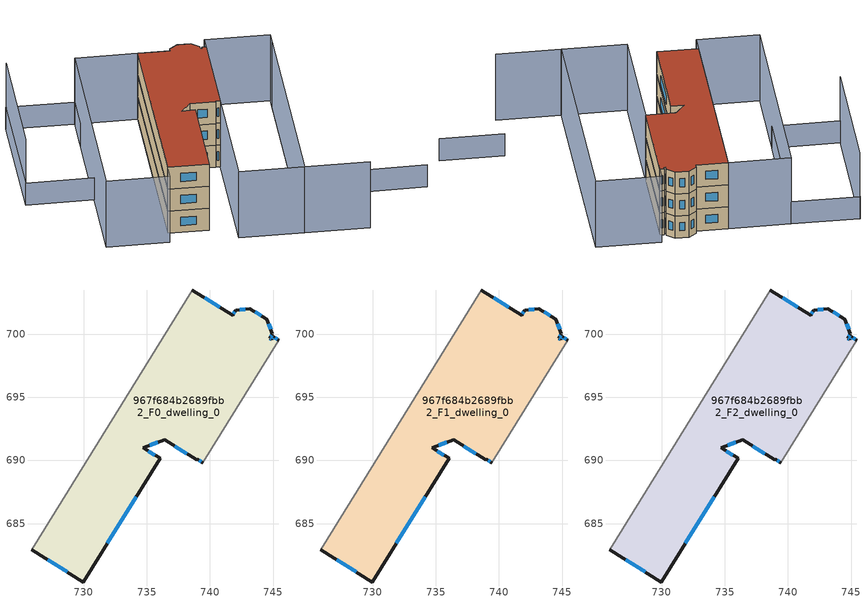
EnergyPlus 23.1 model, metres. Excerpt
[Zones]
967f684b2689fbb2_F0_dwelling_0
 floor ground (EU_floor_Construction): 744.51,701.19 744.95,700.04 744.74,699.7 744.9,699.59 745.03,699.8 745.46,699.53 739.45,689.81 738.99,690.09 738.97,690.04 736.4,691.64 734.71,691 736.06,690.17 729.97,680.37 725.87,682.92 738.6,703.5 741.79,701.52 742.03,701.91 743.16,702.03 z0
 wall outside (EU_wall_Construction): 725.87,682.92 729.97,680.37 736.06,690.17 734.71,691 736.4,691.64 738.97,690.04 738.99,690.09 739.45,689.81 / 745.46,699.53 745.03,699.8 744.9,699.59 744.74,699.7 744.95,700.04 744.51,701.19 743.16,702.03 742.03,701.91 741.79,701.52 738.6,703.5 z0:3
 wall adiabatic (EU_wall_Construction): 738.6,703.5 725.87,682.92 / 739.45,689.81 745.46,699.53 z0:3
 window (EU_Window_Construction): 731.87,683.42 734.16,687.11 / 727.15,682.12 728.7,681.16 / 740.8,702.14 739.6,702.89 / 741.95,701.79 741.86,701.64 / 742.8,701.99 742.38,701.94 / 744.08,701.45 743.58,701.76 / 744.81,700.4 744.64,700.83 / 744.8,699.8 744.88,699.93 / 744.85,699.63 744.79,699.66 / 744.99,699.74 744.94,699.66 / 745.33,699.62 745.16,699.72 / 739.14,690 739.31,689.9 / 737.2,691.14 738.17,690.54 / 735.24,691.2 735.88,691.44 / 735.64,690.43 735.13,690.74 z0.93:2.07
967f684b2689fbb2_F1_dwelling_0
 floor to 967f684b2689fbb2_F0_dwelling_0 (EU_floor_Construction): 744.5,701.19 744.95,700.04 744.74,699.7 744.9,699.59 745.03,699.8 745.46,699.53 739.45,689.81 738.99,690.09 738.97,690.04 736.4,691.64 734.71,691 736.06,690.17 729.97,680.37 725.87,682.92 738.6,703.5 741.79,701.52 742.03,701.91 743.16,702.03 z3
 wall outside (EU_wall_Construction): 725.87,682.92 729.97,680.37 736.06,690.17 734.71,691 736.4,691.64 738.97,690.04 738.99,690.09 739.45,689.81 / 745.46,699.53 745.03,699.8 744.9,699.59 744.74,699.7 744.95,700.04 744.51,701.19 743.16,702.03 742.03,701.91 741.79,701.52 738.6,703.5 z3:6
 wall adiabatic (EU_wall_Construction): 738.6,703.5 725.87,682.92 / 739.45,689.81 745.46,699.53 z3:6
 window (EU_Window_Construction): 731.87,683.42 734.16,687.11 / 727.15,682.12 728.7,681.16 / 740.8,702.14 739.6,702.89 / 741.95,701.79 741.86,701.64 / 742.8,701.99 742.38,701.94 / 744.08,701.45 743.58,701.76 / 744.81,700.4 744.64,700.83 / 744.8,699.8 744.88,699.93 / 744.85,699.63 744.79,699.66 / 744.99,699.74 744.94,699.66 / 745.33,699.62 745.16,699.72 / 739.14,690 739.31,689.9 / 737.2,691.14 738.17,690.54 / 735.24,691.2 735.88,691.44 / 735.64,690.43 735.13,690.74 z3.93:5.07
967f684b2689fbb2_F2_dwelling_0
 floor to 967f684b2689fbb2_F1_dwelling_0 (EU_floor_Construction): 744.5,701.19 744.95,700.04 744.74,699.7 744.9,699.59 745.03,699.8 745.46,699.53 739.45,689.81 738.99,690.09 738.97,690.04 736.4,691.64 734.71,691 736.06,690.17 729.97,680.37 725.87,682.92 738.6,703.5 741.79,701.52 742.03,701.91 743.16,702.03 z6
 wall outside (EU_wall_Construction): 725.87,682.92 729.97,680.37 736.06,690.17 734.71,691 736.4,691.64 738.97,690.04 738.99,690.09 739.45,689.81 / 745.46,699.53 745.03,699.8 744.9,699.59 744.74,699.7 744.95,700.04 744.51,701.19 743.16,702.03 742.03,701.91 741.79,701.52 738.6,703.5 z6:9
 wall adiabatic (EU_wall_Construction): 738.6,703.5 725.87,682.92 / 739.45,689.81 745.46,699.53 z6:9
 window (EU_Window_Construction): 731.87,683.42 734.16,687.11 / 727.15,682.12 728.7,681.16 / 740.8,702.14 739.6,702.89 / 741.95,701.79 741.86,701.64 / 742.8,701.99 742.38,701.94 / 744.08,701.45 743.58,701.76 / 744.81,700.4 744.64,700.83 / 744.8,699.8 744.88,699.93 / 744.85,699.63 744.79,699.66 / 744.99,699.74 744.94,699.66 / 745.33,699.62 745.16,699.72 / 739.14,690 739.31,689.9 / 737.2,691.14 738.17,690.54 / 735.24,691.2 735.88,691.44 / 735.64,690.43 735.13,690.74 z6.93:8.07
 roof outside (EU_roof_Construction): 739.45,689.81 745.46,699.53 745.03,699.8 744.9,699.59 744.74,699.7 744.95,700.04 744.51,701.19 743.16,702.03 742.03,701.91 741.79,701.52 738.6,703.5 725.87,682.92 729.97,680.37 736.06,690.17 734.71,691 736.4,691.64 738.97,690.04 738.99,690.09 z9
shading: 754.95,671.41 748.47,675.41 / 732.38,707.39 723.93,693.73 / 723.93,693.73 717.19,697.89 / 717.19,697.89 725.64,711.56 / 725.64,711.56 732.38,707.39 z0:3; 725.65,711.57 717.16,697.84 / 744.48,668.97 738,672.98 / 738,672.98 751.94,695.51 / 752.74,696.82 738.01,672.99 / 738.01,672.99 731.53,677 / 731.53,677 746.26,700.82 / 746.26,700.82 752.74,696.82 / 738.61,703.52 724.88,681.31 / 724.88,681.31 718.64,685.17 / 718.64,685.17 732.37,707.38 / 732.37,707.38 738.61,703.52 z0:9
[Building]
EU S2 Campaign: North Axis=0; Terrain=City; Solar Distribution=FullExterior
[Site:Location]
Montreal-Trudeau.Intl.AP: Latitude=45.4667; Longitude=-73.75; Time Zone=-5; Elevation=36
[SizingPeriod:WeatherFileDays]
AnnualSizingPeriod: Begin Month=1; Begin Day of Month=1; End Month=12; End Day of Month=31; Day of Week for Start Day=Monday; Use Weather File Daylight Saving Period=No; Use Weather File Rain and Snow Indicators=No
[MATERIAL]
EU_InternalMass_Material: Roughness=MediumRough; Thickness=0.1; Conductivity=1; Density=1800; Specific Heat=900; Thermal Absorptance=0.9; Solar Absorptance=0.7; Visible Absorptance=0.7
[MATERIAL:NOMASS] Roughness=MediumRough; Thermal Absorptance=0.9; Solar Absorptance=0.7; Visible Absorptance=0.7
Name | Thermal Resistance
EU_wall_NoMass; EU_floor_NoMass | 1.36485
EU_roof_NoMass | 2.55992
[WINDOWMATERIAL:SIMPLEGLAZINGSYSTEM]
EU_Window_SimpleGlazing: UFactor=3.92339; Solar Heat Gain Coefficient=0.8; Visible Transmittance=0.8
[CONSTRUCTION]
EU_wall_Construction: EU_wall_NoMass
EU_roof_Construction: EU_roof_NoMass
EU_floor_Construction: EU_floor_NoMass
EU_Window_Construction: EU_Window_SimpleGlazing
EU_InternalMass_Construction: EU_InternalMass_Material
[ZONE] Type=1; Multiplier=1; Ceiling Height=autocalculate; Floor Area=autocalculate; Part of Total Floor Area=Yes
Name | Volume
967f684b2689fbb2_F0_dwelling_0 | 461.235
967f684b2689fbb2_F1_dwelling_0; 967f684b2689fbb2_F2_dwelling_0 | 461.233
[INTERNALMASS] Construction=EU_InternalMass_Construction; Surface Area=153.745
Name | Zone or ZoneList
967f684b2689fbb2_F0_dwelling_0_EU_InternalMass | 967f684b2689fbb2_F0_dwelling_0
967f684b2689fbb2_F1_dwelling_0_EU_InternalMass | 967f684b2689fbb2_F1_dwelling_0
967f684b2689fbb2_F2_dwelling_0_EU_InternalMass | 967f684b2689fbb2_F2_dwelling_0
[OTHEREQUIPMENT] Fuel Type=Electricity; Design Level Calculation Method=Watts/Area; Power per Zone Floor Area=1; Fraction Latent=0; Fraction Radiant=0; Fraction Lost=0; Carbon Dioxide Generation Rate=0; EndUse Subcategory=EU_Step8_InternalGains
Name | Zone or ZoneList or Space or SpaceList | Schedule
EU_Step8_InternalGain_967f684b2689fbb2_F0_dwelling_0_f000 | 967f684b2689fbb2_F0_dwelling_0 | EU_Step8_GainSchedule_967f684b2689fbb2_F0_dwelling_0_f000
EU_Step8_InternalGain_967f684b2689fbb2_F1_dwelling_0_f000 | 967f684b2689fbb2_F1_dwelling_0 | EU_Step8_GainSchedule_967f684b2689fbb2_F1_dwelling_0_f000
EU_Step8_InternalGain_967f684b2689fbb2_F2_dwelling_0_f000 | 967f684b2689fbb2_F2_dwelling_0 | EU_Step8_GainSchedule_967f684b2689fbb2_F2_dwelling_0_f000
[ZONEVENTILATION:DESIGNFLOWRATE] Schedule=EU_AlwaysOn; Design Flow Rate Calculation Method=AirChanges/Hour; Air Changes per Hour=0.860309; Ventilation Type=Natural; Fan Pressure Rise=0; Fan Total Efficiency=1; Constant Term Coefficient=1; Temperature Term Coefficient=0; Velocity Term Coefficient=0; Velocity Squared Term Coefficient=0; Minimum Indoor Temperature=-100; Maximum Indoor Temperature=100; Delta Temperature=-100; Minimum Outdoor Temperature=-100; Maximum Outdoor Temperature=100; Maximum Wind Speed=40
Name | Zone or ZoneList or Space or SpaceList
EU_ConstantAir_967f684b2689fbb2_F0_dwelling_0 | 967f684b2689fbb2_F0_dwelling_0
EU_ConstantAir_967f684b2689fbb2_F1_dwelling_0 | 967f684b2689fbb2_F1_dwelling_0
EU_ConstantAir_967f684b2689fbb2_F2_dwelling_0 | 967f684b2689fbb2_F2_dwelling_0
[HVACTEMPLATE:THERMOSTAT] Constant Heating Setpoint=20; Constant Cooling Setpoint=50
EU_HeatOnly_967f684b2689fbb2_F0_dwelling_0; EU_HeatOnly_967f684b2689fbb2_F1_dwelling_0; EU_HeatOnly_967f684b2689fbb2_F2_dwelling_0
[HVACTEMPLATE:ZONE:IDEALLOADSAIRSYSTEM] System Availability Schedule=EU_AlwaysOn; Maximum Heating Supply Air Temperature=50; Minimum Cooling Supply Air Temperature=13; Maximum Heating Supply Air Humidity Ratio=0.0156; Minimum Cooling Supply Air Humidity Ratio=0.0077; Heating Limit=NoLimit; Cooling Limit=NoLimit; Heating Availability Schedule=EU_AlwaysOn; Cooling Availability Schedule=EU_CoolingOff; Dehumidification Control Type=ConstantSensibleHeatRatio; Cooling Sensible Heat Ratio=0.7; Dehumidification Setpoint=60; Humidification Control Type=None; Humidification Setpoint=30; Outdoor Air Method=None; Outdoor Air Flow Rate per Person=0.00944; Outdoor Air Flow Rate per Zone Floor Area=0; Outdoor Air Flow Rate per Zone=0; Demand Controlled Ventilation Type=None; Outdoor Air Economizer Type=NoEconomizer; Heat Recovery Type=None; Sensible Heat Recovery Effectiveness=0.7; Latent Heat Recovery Effectiveness=0.65
Name | Template Thermostat
967f684b2689fbb2_F0_dwelling_0 | EU_HeatOnly_967f684b2689fbb2_F0_dwelling_0
967f684b2689fbb2_F1_dwelling_0 | EU_HeatOnly_967f684b2689fbb2_F1_dwelling_0
967f684b2689fbb2_F2_dwelling_0 | EU_HeatOnly_967f684b2689fbb2_F2_dwelling_0
[SIZING:ZONE] Zone Cooling Design Supply Air Temperature Input Method=SupplyAirTemperature; Zone Cooling Design Supply Air Temperature=13; Zone Heating Design Supply Air Temperature Input Method=SupplyAirTemperature; Zone Heating Design Supply Air Temperature=50; Zone Cooling Design Supply Air Humidity Ratio=0.008; Zone Heating Design Supply Air Humidity Ratio=0.008; Cooling Design Air Flow Method=DesignDay; Cooling Design Air Flow Rate=0; Cooling Minimum Air Flow per Zone Floor Area=0.000762; Cooling Minimum Air Flow=0; Cooling Minimum Air Flow Fraction=0.2; Heating Design Air Flow Method=DesignDay; Heating Design Air Flow Rate=0; Heating Maximum Air Flow per Zone Floor Area=0.002032; Heating Maximum Air Flow=0.141576; Heating Maximum Air Flow Fraction=0.3; Account for Dedicated Outdoor Air System=No; Dedicated Outdoor Air System Control Strategy=NeutralSupplyAir; Dedicated Outdoor Air Low Setpoint Temperature for Design=autosize; Dedicated Outdoor Air High Setpoint Temperature for Design=autosize; Zone Load Sizing Method=Sensible Load Only No Latent Load; Zone Latent Cooling Design Supply Air Humidity Ratio Input Method=HumidityRatioDifference; Zone Cooling Design Supply Air Humidity Ratio Difference=0.005; Zone Latent Heating Design Supply Air Humidity Ratio Input Method=HumidityRatioDifference; Zone Humidification Design Supply Air Humidity Ratio Difference=0.005
967f684b2689fbb2_F0_dwelling_0; 967f684b2689fbb2_F1_dwelling_0; 967f684b2689fbb2_F2_dwelling_0
[SCHEDULE:CONSTANT]
Name | Hourly Value
EU_AlwaysOn | 1
EU_CoolingOff | 0
[SCHEDULE:FILE] Column Number=1; Rows to Skip at Top=0; Number of Hours of Data=8760; Column Separator=Comma; Interpolate to Timestep=No; Minutes per Item=60; Adjust Schedule for Daylight Savings=Yes
Name | File
EU_Step8_GainSchedule_967f684b2689fbb2_F0_dwelling_0_f000 | ../../schedules/967f684b2689fbb2/967f684b2689fbb2_F0_dwelling_0_f000_gain.csv
EU_Step8_GainSchedule_967f684b2689fbb2_F1_dwelling_0_f000 | ../../schedules/967f684b2689fbb2/967f684b2689fbb2_F1_dwelling_0_f000_gain.csv
EU_Step8_GainSchedule_967f684b2689fbb2_F2_dwelling_0_f000 | ../../schedules/967f684b2689fbb2/967f684b2689fbb2_F2_dwelling_0_f000_gain.csv
